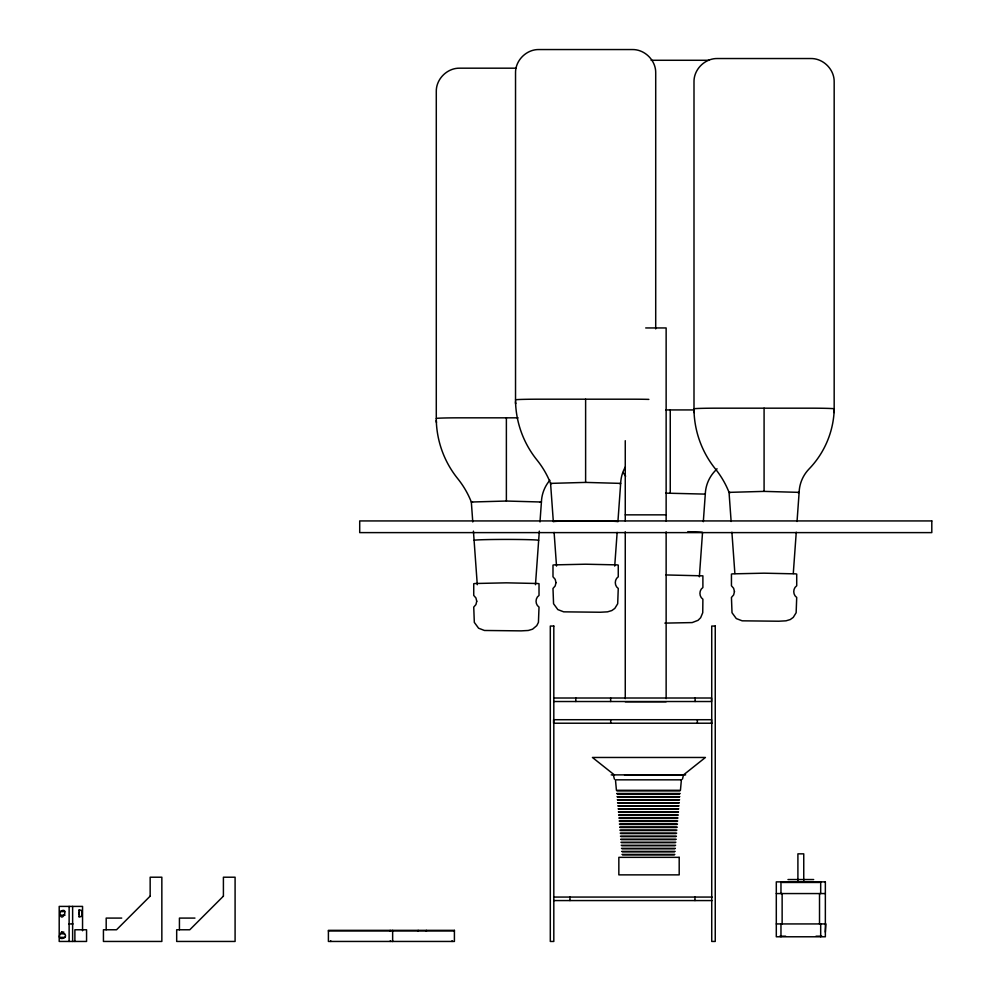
<?xml version="1.0" encoding="UTF-8"?>
<svg xmlns="http://www.w3.org/2000/svg" width="991" height="991" viewBox="0 0 991 991"><rect width="100%" height="100%" fill="white"/><g stroke="black" fill="none" stroke-linecap="round" stroke-linejoin="round"><path stroke-width="1.49" d="M535.474 584.715L539.327 531.139M539.984 521.935L541.42 502.016A35.416 35.403 0 0 1 549.869 480.263M614.717 566.084L617.145 532.415M699.349 576.812L702.532 532.44A32.294 0.904 0 0 0 687.828 531.684M703.313 521.7L705.295 494.113A35.416 35.403 0 0 1 715.205 470.762A90.008 89.97 0 0 0 717.05 468.78M793.283 573.529L796.256 532.217M797.037 521.489L799.13 492.366A35.416 35.403 0 0 1 809.028 469.003A90.008 89.97 0 0 0 834.174 410.621M683.517 774.875L682.465 779.137M59.906 911.658C70.98 905.13 60.364 926.511 59.906 911.658L64.638 911.559M61.566 932.11C73.805 937.709 52.895 943.135 61.566 932.11L63.882 932.11M79.057 912.228L79.057 914.606M79.094 910.134L80.989 910.122L81.869 911.782A3.394 0.941 90 0 1 81.869 915.04L80.989 916.712L79.094 916.687M619.474 483.633L620.663 483.385A35.416 35.403 0 0 1 625.383 466.922M540.219 502.264L541.42 502.016L506.376 501.037L471.332 502.016A89.871 89.834 0 0 0 457.731 478.653A97.106 97.068 0 0 1 436.288 420.271M797.928 492.614L799.13 492.366L764.086 491.387L729.042 492.366A89.871 89.834 0 0 0 715.44 469.003A97.106 97.068 0 0 1 693.997 410.621M551.776 483.633L550.575 483.385L553.337 521.712A32.294 0.904 0 0 1 585.619 520.808A32.294 0.904 0 0 1 617.913 521.712L620.663 483.385L585.619 482.406L550.575 483.385A89.871 89.834 0 0 0 536.986 460.035A97.106 97.068 0 0 1 515.531 401.64M665.717 493.146L705.295 494.113M666.026 574.953L702.892 575.845L702.892 587.527C698.94 590.153 698.94 596.582 702.892 599.208L702.743 612.711L700.637 617.74L698.036 620.329L692.176 622.583L664.85 623.116M651.099 60.278L709.308 60.278M516.336 68.181L459.651 68.181C447.201 67.945 436.028 79.032 436.288 91.531L436.288 422.067A23.363 0.657 0 0 0 436.573 422.166M645.698 327.947L666.138 327.947L666.138 521.031M665.841 409.927L693.601 409.927M518.058 417.83L459.651 417.83A23.363 0.657 0 0 0 436.288 418.475M625.259 514.849L666.138 514.849M553.808 698.011L711.513 698.011L711.513 701.517L553.808 701.517M625.259 701.752L666.138 701.752M711.91 723.219L553.585 723.219L553.585 719.714L711.513 719.714L711.513 723.219M611.212 774.875L685.648 774.875M624.553 774.987L683.406 774.987L705.419 757.471L592.432 757.471L614.457 774.987M616.947 790.905L679.913 790.905M616.724 793.481L680.136 793.481M617.319 794.101L679.541 794.101M617.021 796.665L679.838 796.665M617.579 797.136L679.281 797.136M617.282 799.7L679.578 799.7M617.839 800.171L679.021 800.171M617.542 802.735L679.318 802.735M618.111 803.206L678.748 803.206M617.814 805.77L679.046 805.77M618.372 806.253L678.488 806.253M618.074 808.817L678.785 808.817M618.632 809.288L678.228 809.288M618.334 811.852L678.525 811.852M618.892 812.323L677.968 812.323M618.595 814.887L678.265 814.887M619.164 815.37L677.695 815.37M618.867 817.934L677.993 817.934M619.425 818.405L677.435 818.405M619.127 820.969L677.733 820.969M619.685 821.44L677.175 821.44M619.387 824.004L677.472 824.004M619.957 824.487L676.915 824.487M619.66 827.051L677.212 827.051M620.217 827.522L676.642 827.522M619.92 830.086L676.94 830.086M620.477 830.557L676.382 830.557M620.18 833.121L676.68 833.121M620.738 833.592L676.122 833.592M620.44 836.156L676.419 836.156M621.01 836.639L675.862 836.639M620.713 839.204L676.159 839.204M621.27 839.674L675.589 839.674M620.973 842.239L675.887 842.239M621.53 842.709L675.329 842.709M621.233 845.273L675.627 845.273M621.791 845.757L675.069 845.757M621.493 848.321L675.367 848.321M622.063 848.792L674.797 848.792M621.766 851.356L675.094 851.356M622.323 851.826L674.537 851.826M622.026 854.391L674.834 854.391M622.583 854.874L674.276 854.874M787.981 879.537L813.673 879.537M782.134 882.461L819.52 882.461M776.3 893.56L825.354 893.56M553.783 897.066L712.108 897.066M553.783 900.571L712.108 900.571M59.906 915.164L65.034 915.164M121.72 918.087L106.186 918.087L106.186 929.769M194.954 918.087L179.433 918.087L179.433 929.769M68.701 923.934L73.049 923.934M776.3 923.934L825.937 923.934L825.354 932.11M328.405 930.908L454.411 930.908M59.906 933.856L64.638 933.757M779.793 936.198L785.64 936.198M816.014 936.198L821.849 936.198M59.906 937.362L65.034 937.362M730.231 492.614L729.042 492.366L731.135 521.489M472.521 502.264L471.332 502.016L472.769 521.935M614.395 779.137L613.342 774.875M731.903 532.217L734.876 573.529M554.105 532.415L556.521 566.084M473.425 531.139L477.278 584.715M820.684 881.879L820.684 893.56M820.684 923.934L820.684 936.78M819.52 893.56L819.52 923.934M803.751 880.949L803.751 853.846L797.904 853.846L797.904 880.949M782.134 893.56L782.134 923.934M780.97 881.879L780.97 893.56M780.97 923.934L780.97 936.78M764.086 408.181L764.086 491.387M697.354 719.714L697.354 723.219M695.125 698.011L695.125 701.517M694.964 897.066L694.964 900.571M670.25 409.927L670.25 493.134M666.138 531.833L666.138 698.655M655.708 328.913L655.708 72.9C655.955 60.414 644.807 49.315 632.345 49.55L538.893 49.55C526.432 49.315 515.283 60.414 515.531 72.9L515.531 403.436A23.363 0.657 0 0 0 515.828 403.548M625.259 440.698L625.259 521.031M625.259 531.833L625.259 698.655M610.642 698.011L610.642 701.517M610.704 719.714L610.704 723.219M585.619 399.2L585.619 482.406M575.796 698.011L575.796 701.517M569.974 897.066L569.974 900.571M506.376 417.83L506.376 501.037M452.069 940.744L452.069 941.45M426.378 930.351L426.378 931.28M418.202 930.351L418.202 931.28M392.647 930.351L392.647 941.45M392.498 940.744L392.498 941.45M390.169 930.351L390.169 931.28M390.305 940.744L390.305 941.45M330.734 940.744L330.734 941.45M82.55 930.784L82.55 906.406L59.2 906.406L59.2 941.45L86.564 941.45L86.564 929.769L74.882 929.769L74.882 941.45M79.057 909.911L79.057 916.91M72.628 906.406L72.628 941.45M69.122 906.406L69.122 941.45M474.082 540.33A32.294 0.904 0 0 1 506.376 539.426A32.294 0.904 0 0 1 538.658 540.33M623.005 472.534A89.871 89.834 0 0 1 625.655 476.2M833.877 412.516A23.363 0.657 0 0 0 834.174 412.417L834.174 81.881C834.422 69.382 823.261 58.296 810.811 58.531L717.36 58.531C704.911 58.296 693.737 69.382 693.997 81.881L693.997 412.417A23.363 0.657 0 0 0 694.282 412.516M834.174 408.825A23.363 0.657 0 0 0 810.811 408.181L717.36 408.181A23.363 0.657 0 0 0 693.997 408.825M648.87 399.385A23.363 0.657 0 0 0 632.345 399.2L538.893 399.2A23.363 0.657 0 0 0 515.531 399.856M476.745 601.264L475.953 604.547L473.735 607.099L474.317 622.385L478.591 628.22L484.45 630.474L521.117 630.871L528.302 630.474L532.576 629.186L536.763 625.643L538.435 622.385L539.017 607.099C535.066 604.473 535.066 598.044 539.017 595.43L539.017 583.749L537.902 583.513L506.376 582.832L474.85 583.513L473.735 583.749L473.735 595.43L475.953 597.982L476.745 601.264M555.988 582.634L555.195 585.916L552.99 588.468L553.56 603.754L557.846 609.601L563.693 611.843L600.373 612.24L607.545 611.843L611.831 610.555L614.816 608.412L617.69 603.754L618.26 588.468C614.309 585.854 614.309 579.425 618.26 576.799L618.26 565.118L617.145 564.882L585.619 564.213L554.093 564.882L552.99 565.118L552.99 576.799L555.195 579.351L555.988 582.634M734.455 591.615L733.65 594.897L731.445 597.449L732.015 612.735L736.301 618.57L742.16 620.824L778.827 621.221L786.012 620.824L790.285 619.536L793.271 617.381L796.145 612.735L796.714 597.449C792.775 594.823 792.775 588.394 796.714 585.78L796.714 574.099L795.612 573.863L764.086 573.182L732.56 573.863L731.445 574.099L731.445 585.78L733.65 588.332L734.455 591.615M681.387 779.83L680.433 790.298L616.427 790.298L615.473 779.83L681.387 779.83M150.161 896.137L116.529 929.769L103.436 929.769L103.436 941.45L161.843 941.45L161.843 877.208L150.161 877.208L150.161 896.137M223.409 896.137L189.776 929.769L176.683 929.769L176.683 941.45L235.09 941.45L235.09 877.208L223.409 877.208L223.409 896.137M931.8 520.932L359.708 520.932L359.708 532.613L931.8 532.613L931.8 520.932M553.808 626.052L550.302 626.052L550.302 941.45L553.808 941.45L553.808 626.052M715.242 626.052L711.736 626.052L711.736 941.45L715.242 941.45L715.242 626.052M679.194 857.339L618.842 857.339L618.842 874.867L679.194 874.867L679.194 857.339M825.354 881.879L776.3 881.879L776.3 936.78L825.354 936.78L825.354 881.879M454.411 930.351L328.405 930.351L328.405 941.45L454.411 941.45L454.411 930.351"/></g></svg>
